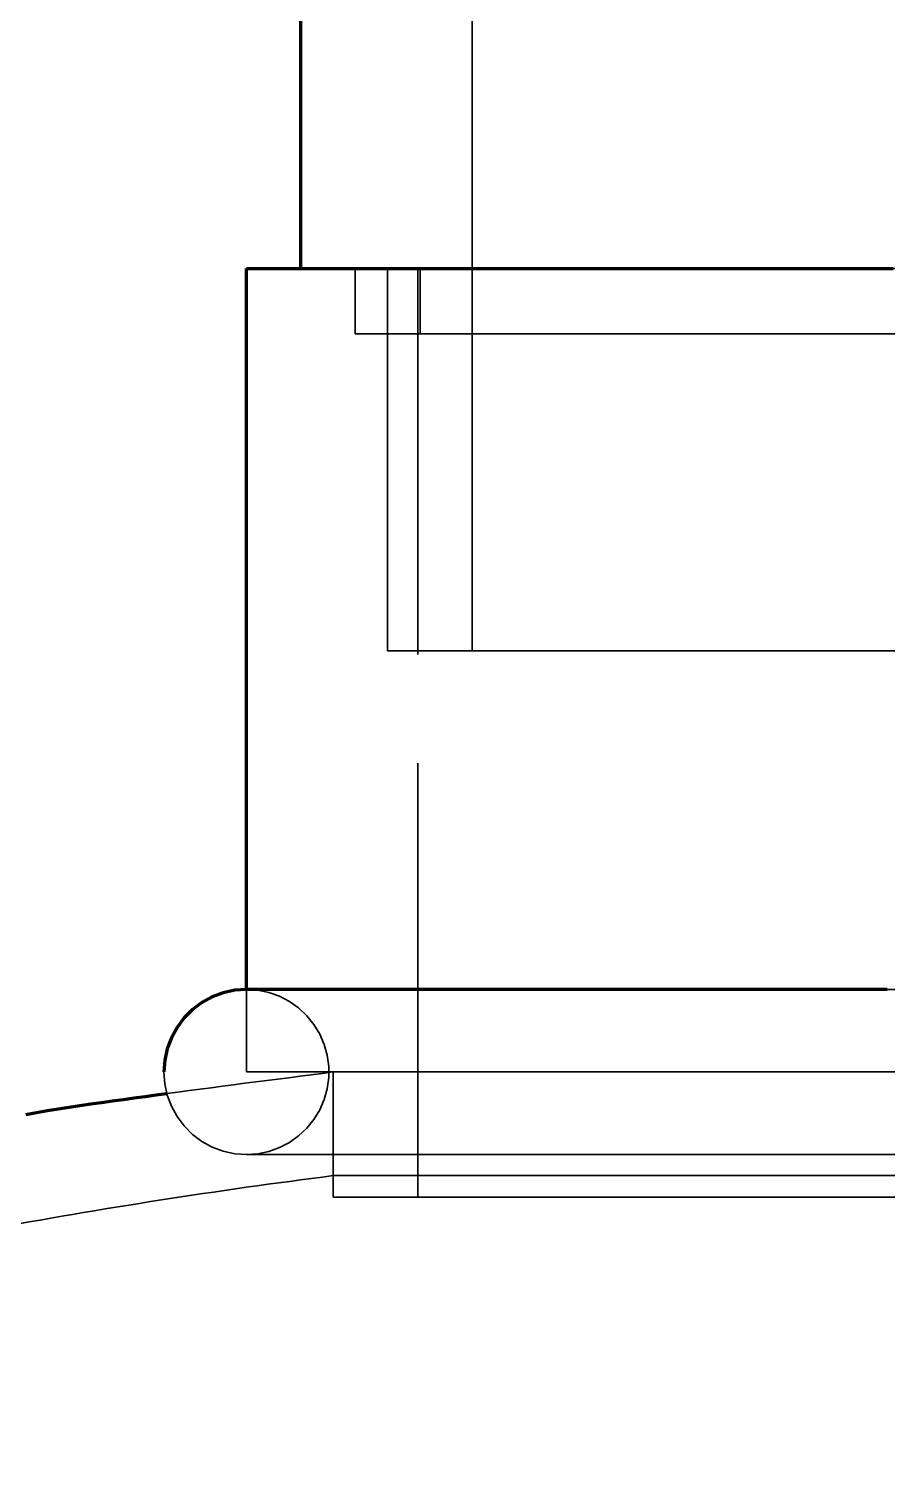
# Model space of a CAD drawing. Header units: millimetres. Extents: x 0 to 2382, y 0 to 420.
# Drawn here: x 930.95 to 938.86, y 332.97 to 346.25 of the extents above; entities that cross this region are included whole.
import ezdxf

# ---------------------------------------------------------------- set-up
doc = ezdxf.new("R2010")
doc.units = ezdxf.units.MM
doc.linetypes.add('IRAM-E-TRAZOS', pattern=[5, 4, -1])
for name, color, linetype, lineweight in [('01-VISIBLE', 7, 'CONTINUOUS', 70), ('02-OCULTA', 4, 'IRAM-E-TRAZOS', 35), ('08-FINA', 5, 'CONTINUOUS', 18)]:
    doc.layers.add(name, color=color, linetype=linetype, lineweight=lineweight)

msp = doc.modelspace()

# ---------------------------------------------------------------- linework, layer by layer
at = {"layer": '01-VISIBLE'}
for points in [[(933.458, 344.043), (933.458, 346.443)], [(932.958, 344.043), (933.059, 344.043), (933.16, 344.043), (933.261, 344.043), (933.362, 344.043), (933.463, 344.043), (933.564, 344.043), (933.665, 344.043), (933.766, 344.043), (933.867, 344.043), (933.968, 344.043), (934.069, 344.043), (934.17, 344.043), (934.271, 344.043), (934.371, 344.043), (934.472, 344.043), (934.573, 344.043), (934.674, 344.043), (934.775, 344.043), (934.876, 344.043), (934.977, 344.043), (935.078, 344.043), (935.179, 344.043), (935.28, 344.043), (935.381, 344.043), (935.482, 344.043), (935.583, 344.043), (935.684, 344.043), (935.785, 344.043), (935.886, 344.043), (935.987, 344.043), (936.087, 344.043), (936.188, 344.043), (936.289, 344.043), (936.39, 344.043), (936.491, 344.043), (936.592, 344.043), (936.693, 344.043), (936.794, 344.043), (936.895, 344.043), (936.996, 344.043), (937.097, 344.043), (937.198, 344.043), (937.299, 344.043), (937.4, 344.043), (937.501, 344.043), (937.602, 344.043), (937.702, 344.043), (937.803, 344.043), (937.904, 344.043), (938.005, 344.043), (938.106, 344.043), (938.207, 344.043), (938.308, 344.043), (938.409, 344.043), (938.51, 344.043), (938.611, 344.043), (938.712, 344.043), (938.813, 344.043), (938.914, 344.043)], [(932.958, 337.403), (932.958, 344.043)], [(932.958, 337.403), (932.85, 337.395), (932.744, 337.372), (932.643, 337.334), (932.547, 337.282), (932.461, 337.217), (932.384, 337.14), (932.319, 337.053), (932.267, 336.958), (932.229, 336.857), (932.206, 336.751), (932.198, 336.643)], [(934.538, 337.403), (934.433, 337.403), (934.328, 337.403), (934.222, 337.403), (934.117, 337.403), (934.012, 337.403), (933.906, 337.403), (933.801, 337.403), (933.696, 337.403), (933.59, 337.403), (933.485, 337.403), (933.38, 337.403), (933.274, 337.403), (933.169, 337.403), (933.064, 337.403), (932.958, 337.403)], [(938.86, 337.403), (938.76, 337.403), (938.66, 337.403), (938.56, 337.403), (938.46, 337.403), (938.36, 337.403), (938.26, 337.403), (938.16, 337.403), (938.06, 337.403), (937.96, 337.403), (937.86, 337.403), (937.76, 337.403), (937.66, 337.403), (937.56, 337.403), (937.46, 337.403), (937.36, 337.403), (937.26, 337.403), (937.16, 337.403), (937.06, 337.403), (936.96, 337.403), (936.86, 337.403), (936.76, 337.403), (936.66, 337.403), (936.559, 337.403), (936.459, 337.403), (936.359, 337.403), (936.259, 337.403), (936.159, 337.403), (936.059, 337.403), (935.959, 337.403), (935.859, 337.403), (935.759, 337.403), (935.659, 337.403), (935.559, 337.403), (935.459, 337.403), (935.359, 337.403), (935.259, 337.403), (935.159, 337.403), (935.059, 337.403), (934.959, 337.403), (934.859, 337.403), (934.759, 337.403), (934.659, 337.403), (934.559, 337.403), (934.459, 337.403), (934.359, 337.403), (934.259, 337.403), (934.159, 337.403), (934.059, 337.403), (933.959, 337.403), (933.859, 337.403), (933.759, 337.403), (933.659, 337.403), (933.559, 337.403), (933.458, 337.403), (933.358, 337.403), (933.258, 337.403), (933.158, 337.403), (933.058, 337.403), (932.958, 337.403)], [(930.926, 336.251), (931.025, 336.27), (931.125, 336.288), (931.224, 336.304), (931.324, 336.319), (931.424, 336.334), (931.524, 336.348), (931.624, 336.362), (931.724, 336.376), (931.824, 336.39), (931.924, 336.404), (932.025, 336.417), (932.125, 336.431), (932.225, 336.444)]]:
    msp.add_lwpolyline(points, dxfattribs=at)
at = {"layer": '02-OCULTA'}
for points in [[(935.038, 344.043), (935.038, 346.443)], [(938.958, 344.043), (938.858, 344.043), (938.758, 344.043), (938.658, 344.043), (938.558, 344.043), (938.458, 344.043), (938.358, 344.043), (938.258, 344.043), (938.158, 344.043), (938.058, 344.043), (937.958, 344.043), (937.858, 344.043), (937.758, 344.043), (937.658, 344.043), (937.558, 344.043), (937.458, 344.043), (937.358, 344.043), (937.258, 344.043), (937.158, 344.043), (937.058, 344.043), (936.958, 344.043), (936.858, 344.043), (936.758, 344.043), (936.658, 344.043), (936.558, 344.043), (936.458, 344.043), (936.358, 344.043), (936.258, 344.043), (936.158, 344.043), (936.058, 344.043), (935.958, 344.043), (935.858, 344.043), (935.758, 344.043), (935.658, 344.043), (935.558, 344.043), (935.458, 344.043), (935.358, 344.043), (935.258, 344.043), (935.158, 344.043), (935.058, 344.043), (934.958, 344.043), (934.858, 344.043), (934.758, 344.043), (934.658, 344.043), (934.558, 344.043), (934.458, 344.043), (934.358, 344.043), (934.258, 344.043), (934.158, 344.043), (934.058, 344.043), (933.958, 344.043), (933.858, 344.043), (933.758, 344.043), (933.658, 344.043), (933.558, 344.043), (933.458, 344.043), (933.358, 344.043), (933.258, 344.043), (933.158, 344.043), (933.058, 344.043), (932.958, 344.043)], [(938.958, 344.043), (938.858, 344.043), (938.758, 344.043), (938.658, 344.043), (938.558, 344.043), (938.458, 344.043), (938.358, 344.043), (938.258, 344.043), (938.158, 344.043), (938.058, 344.043), (937.958, 344.043), (937.858, 344.043), (937.758, 344.043), (937.658, 344.043), (937.558, 344.043), (937.458, 344.043), (937.358, 344.043), (937.258, 344.043), (937.158, 344.043), (937.058, 344.043), (936.958, 344.043), (936.858, 344.043), (936.758, 344.043), (936.658, 344.043), (936.558, 344.043), (936.458, 344.043), (936.358, 344.043), (936.258, 344.043), (936.158, 344.043), (936.058, 344.043), (935.958, 344.043), (935.858, 344.043), (935.758, 344.043), (935.658, 344.043), (935.558, 344.043), (935.458, 344.043), (935.358, 344.043), (935.258, 344.043), (935.158, 344.043), (935.058, 344.043), (934.958, 344.043), (934.858, 344.043), (934.758, 344.043), (934.658, 344.043), (934.558, 344.043), (934.458, 344.043), (934.358, 344.043), (934.258, 344.043), (934.158, 344.043), (934.058, 344.043), (933.958, 344.043), (933.858, 344.043), (933.758, 344.043), (933.658, 344.043), (933.558, 344.043), (933.458, 344.043)], [(933.458, 344.043), (933.558, 344.043), (933.658, 344.043), (933.758, 344.043), (933.858, 344.043), (933.958, 344.043), (934.058, 344.043), (934.158, 344.043), (934.258, 344.043), (934.358, 344.043), (934.458, 344.043), (934.558, 344.043), (934.658, 344.043), (934.758, 344.043), (934.858, 344.043), (934.958, 344.043), (935.058, 344.043), (935.158, 344.043), (935.258, 344.043), (935.358, 344.043), (935.458, 344.043), (935.558, 344.043), (935.658, 344.043), (935.758, 344.043), (935.858, 344.043), (935.958, 344.043), (936.058, 344.043), (936.158, 344.043), (936.258, 344.043), (936.358, 344.043), (936.458, 344.043), (936.558, 344.043), (936.658, 344.043), (936.758, 344.043), (936.858, 344.043), (936.958, 344.043), (937.058, 344.043), (937.158, 344.043), (937.258, 344.043), (937.358, 344.043), (937.458, 344.043), (937.558, 344.043), (937.658, 344.043), (937.758, 344.043), (937.858, 344.043), (937.958, 344.043), (938.058, 344.043), (938.158, 344.043), (938.258, 344.043), (938.358, 344.043), (938.458, 344.043), (938.558, 344.043), (938.658, 344.043), (938.758, 344.043), (938.858, 344.043), (938.958, 344.043)], [(938.958, 344.043), (938.858, 344.043), (938.758, 344.043), (938.658, 344.043), (938.558, 344.043), (938.458, 344.043), (938.358, 344.043), (938.258, 344.043), (938.158, 344.043), (938.058, 344.043), (937.958, 344.043), (937.858, 344.043), (937.758, 344.043), (937.658, 344.043), (937.558, 344.043), (937.458, 344.043), (937.358, 344.043), (937.258, 344.043), (937.158, 344.043), (937.058, 344.043), (936.958, 344.043), (936.858, 344.043), (936.758, 344.043), (936.658, 344.043), (936.558, 344.043), (936.458, 344.043), (936.358, 344.043), (936.258, 344.043), (936.158, 344.043), (936.058, 344.043), (935.958, 344.043), (935.858, 344.043), (935.758, 344.043), (935.658, 344.043), (935.558, 344.043), (935.458, 344.043), (935.358, 344.043), (935.258, 344.043), (935.158, 344.043), (935.058, 344.043), (934.958, 344.043), (934.858, 344.043), (934.758, 344.043), (934.658, 344.043), (934.558, 344.043), (934.458, 344.043), (934.358, 344.043), (934.258, 344.043), (934.158, 344.043), (934.058, 344.043), (933.958, 344.043)], [(933.958, 344.043), (934.058, 344.043), (934.158, 344.043), (934.258, 344.043), (934.358, 344.043), (934.458, 344.043), (934.558, 344.043), (934.658, 344.043), (934.758, 344.043), (934.858, 344.043), (934.958, 344.043), (935.058, 344.043), (935.158, 344.043), (935.258, 344.043), (935.358, 344.043), (935.458, 344.043), (935.558, 344.043), (935.658, 344.043), (935.758, 344.043), (935.858, 344.043), (935.958, 344.043), (936.058, 344.043), (936.158, 344.043), (936.258, 344.043), (936.358, 344.043), (936.458, 344.043), (936.558, 344.043), (936.658, 344.043), (936.758, 344.043), (936.858, 344.043), (936.958, 344.043), (937.058, 344.043), (937.158, 344.043), (937.258, 344.043), (937.358, 344.043), (937.458, 344.043), (937.558, 344.043), (937.658, 344.043), (937.758, 344.043), (937.858, 344.043), (937.958, 344.043), (938.058, 344.043), (938.158, 344.043), (938.258, 344.043), (938.358, 344.043), (938.458, 344.043), (938.558, 344.043), (938.658, 344.043), (938.758, 344.043), (938.858, 344.043), (938.958, 344.043)], [(933.958, 343.443), (933.958, 344.043)], [(938.958, 344.043), (938.858, 344.043), (938.758, 344.043), (938.658, 344.043), (938.558, 344.043), (938.458, 344.043), (938.358, 344.043), (938.258, 344.043), (938.158, 344.043), (938.058, 344.043), (937.958, 344.043), (937.858, 344.043), (937.758, 344.043), (937.658, 344.043), (937.558, 344.043), (937.458, 344.043), (937.358, 344.043), (937.258, 344.043), (937.158, 344.043), (937.058, 344.043), (936.958, 344.043), (936.858, 344.043), (936.758, 344.043), (936.658, 344.043), (936.558, 344.043), (936.458, 344.043), (936.358, 344.043), (936.258, 344.043), (936.158, 344.043), (936.058, 344.043), (935.958, 344.043), (935.858, 344.043), (935.758, 344.043), (935.658, 344.043), (935.558, 344.043), (935.458, 344.043), (935.358, 344.043), (935.258, 344.043), (935.158, 344.043), (935.058, 344.043), (934.958, 344.043), (934.858, 344.043), (934.758, 344.043), (934.658, 344.043), (934.558, 344.043), (934.458, 344.043), (934.358, 344.043), (934.258, 344.043)], [(934.258, 344.043), (934.358, 344.043), (934.458, 344.043), (934.558, 344.043), (934.658, 344.043), (934.758, 344.043), (934.858, 344.043), (934.958, 344.043), (935.058, 344.043), (935.158, 344.043), (935.258, 344.043), (935.358, 344.043), (935.458, 344.043), (935.558, 344.043), (935.658, 344.043), (935.758, 344.043), (935.858, 344.043), (935.958, 344.043), (936.058, 344.043), (936.158, 344.043), (936.258, 344.043), (936.358, 344.043), (936.458, 344.043), (936.558, 344.043), (936.658, 344.043), (936.758, 344.043), (936.858, 344.043), (936.958, 344.043), (937.058, 344.043), (937.158, 344.043), (937.258, 344.043), (937.358, 344.043), (937.458, 344.043), (937.558, 344.043), (937.658, 344.043), (937.758, 344.043), (937.858, 344.043), (937.958, 344.043), (938.058, 344.043), (938.158, 344.043), (938.258, 344.043), (938.358, 344.043), (938.458, 344.043), (938.558, 344.043), (938.658, 344.043), (938.758, 344.043), (938.858, 344.043), (938.958, 344.043)], [(934.258, 340.523), (934.258, 344.043)], [(938.951, 344.043), (938.85, 344.043), (938.75, 344.043), (938.65, 344.043), (938.549, 344.043), (938.449, 344.043), (938.349, 344.043), (938.249, 344.043), (938.148, 344.043), (938.048, 344.043), (937.948, 344.043), (937.847, 344.043), (937.747, 344.043), (937.647, 344.043), (937.547, 344.043), (937.446, 344.043), (937.346, 344.043), (937.246, 344.043), (937.146, 344.043), (937.045, 344.043), (936.945, 344.043), (936.845, 344.043), (936.744, 344.043), (936.644, 344.043), (936.544, 344.043), (936.444, 344.043), (936.343, 344.043), (936.243, 344.043), (936.143, 344.043), (936.042, 344.043), (935.942, 344.043), (935.842, 344.043), (935.742, 344.043), (935.641, 344.043), (935.541, 344.043), (935.441, 344.043), (935.341, 344.043), (935.24, 344.043), (935.14, 344.043), (935.04, 344.043), (934.939, 344.043), (934.839, 344.043), (934.739, 344.043), (934.639, 344.043), (934.538, 344.043)], [(934.538, 344.043), (934.639, 344.043), (934.739, 344.043), (934.839, 344.043), (934.939, 344.043), (935.04, 344.043), (935.14, 344.043), (935.24, 344.043), (935.341, 344.043), (935.441, 344.043), (935.541, 344.043), (935.641, 344.043), (935.742, 344.043), (935.842, 344.043), (935.942, 344.043), (936.042, 344.043), (936.143, 344.043), (936.243, 344.043), (936.343, 344.043), (936.444, 344.043), (936.544, 344.043), (936.644, 344.043), (936.744, 344.043), (936.845, 344.043), (936.945, 344.043), (937.045, 344.043), (937.146, 344.043), (937.246, 344.043), (937.346, 344.043), (937.446, 344.043), (937.547, 344.043), (937.647, 344.043), (937.747, 344.043), (937.847, 344.043), (937.948, 344.043), (938.048, 344.043), (938.148, 344.043), (938.249, 344.043), (938.349, 344.043), (938.449, 344.043), (938.549, 344.043), (938.65, 344.043), (938.75, 344.043), (938.85, 344.043), (938.951, 344.043)], [(934.538, 335.488), (934.538, 344.043)], [(938.958, 344.043), (938.858, 344.043), (938.758, 344.043), (938.658, 344.043), (938.558, 344.043), (938.458, 344.043), (938.358, 344.043), (938.258, 344.043), (938.158, 344.043), (938.058, 344.043), (937.958, 344.043), (937.858, 344.043), (937.758, 344.043), (937.658, 344.043), (937.558, 344.043), (937.458, 344.043), (937.358, 344.043), (937.258, 344.043), (937.158, 344.043), (937.058, 344.043), (936.958, 344.043), (936.858, 344.043), (936.758, 344.043), (936.658, 344.043), (936.558, 344.043), (936.458, 344.043), (936.358, 344.043), (936.258, 344.043), (936.158, 344.043), (936.058, 344.043), (935.958, 344.043), (935.858, 344.043), (935.758, 344.043), (935.658, 344.043), (935.558, 344.043), (935.458, 344.043), (935.358, 344.043), (935.258, 344.043), (935.158, 344.043), (935.058, 344.043), (934.958, 344.043), (934.858, 344.043), (934.758, 344.043), (934.658, 344.043), (934.558, 344.043)], [(934.558, 344.043), (934.658, 344.043), (934.758, 344.043), (934.858, 344.043), (934.958, 344.043), (935.058, 344.043), (935.158, 344.043), (935.258, 344.043), (935.358, 344.043), (935.458, 344.043), (935.558, 344.043), (935.658, 344.043), (935.758, 344.043), (935.858, 344.043), (935.958, 344.043), (936.058, 344.043), (936.158, 344.043), (936.258, 344.043), (936.358, 344.043), (936.458, 344.043), (936.558, 344.043), (936.658, 344.043), (936.758, 344.043), (936.858, 344.043), (936.958, 344.043), (937.058, 344.043), (937.158, 344.043), (937.258, 344.043), (937.358, 344.043), (937.458, 344.043), (937.558, 344.043), (937.658, 344.043), (937.758, 344.043), (937.858, 344.043), (937.958, 344.043), (938.058, 344.043), (938.158, 344.043), (938.258, 344.043), (938.358, 344.043), (938.458, 344.043), (938.558, 344.043), (938.658, 344.043), (938.758, 344.043), (938.858, 344.043), (938.958, 344.043)], [(934.558, 343.443), (934.558, 344.043)], [(938.95, 344.043), (938.85, 344.043), (938.749, 344.043), (938.649, 344.043), (938.549, 344.043), (938.448, 344.043), (938.348, 344.043), (938.248, 344.043), (938.148, 344.043), (938.047, 344.043), (937.947, 344.043), (937.847, 344.043), (937.746, 344.043), (937.646, 344.043), (937.546, 344.043), (937.445, 344.043), (937.345, 344.043), (937.245, 344.043), (937.145, 344.043), (937.044, 344.043), (936.944, 344.043), (936.844, 344.043), (936.743, 344.043), (936.643, 344.043), (936.543, 344.043), (936.443, 344.043), (936.342, 344.043), (936.242, 344.043), (936.142, 344.043), (936.041, 344.043), (935.941, 344.043), (935.841, 344.043), (935.74, 344.043), (935.64, 344.043), (935.54, 344.043), (935.44, 344.043), (935.339, 344.043), (935.239, 344.043), (935.139, 344.043), (935.038, 344.043)], [(935.038, 344.043), (935.139, 344.043), (935.239, 344.043), (935.339, 344.043), (935.44, 344.043), (935.54, 344.043), (935.64, 344.043), (935.74, 344.043), (935.841, 344.043), (935.941, 344.043), (936.041, 344.043), (936.142, 344.043), (936.242, 344.043), (936.342, 344.043), (936.443, 344.043), (936.543, 344.043), (936.643, 344.043), (936.743, 344.043), (936.844, 344.043), (936.944, 344.043), (937.044, 344.043), (937.145, 344.043), (937.245, 344.043), (937.345, 344.043), (937.445, 344.043), (937.546, 344.043), (937.646, 344.043), (937.746, 344.043), (937.847, 344.043), (937.947, 344.043), (938.047, 344.043), (938.148, 344.043), (938.248, 344.043), (938.348, 344.043), (938.448, 344.043), (938.549, 344.043), (938.649, 344.043), (938.749, 344.043), (938.85, 344.043), (938.95, 344.043)], [(938.95, 344.043), (938.85, 344.043), (938.749, 344.043), (938.649, 344.043), (938.549, 344.043), (938.448, 344.043), (938.348, 344.043), (938.248, 344.043), (938.148, 344.043), (938.047, 344.043), (937.947, 344.043), (937.847, 344.043), (937.746, 344.043), (937.646, 344.043), (937.546, 344.043), (937.445, 344.043), (937.345, 344.043), (937.245, 344.043), (937.145, 344.043), (937.044, 344.043), (936.944, 344.043), (936.844, 344.043), (936.743, 344.043), (936.643, 344.043), (936.543, 344.043), (936.443, 344.043), (936.342, 344.043), (936.242, 344.043), (936.142, 344.043), (936.041, 344.043), (935.941, 344.043), (935.841, 344.043), (935.74, 344.043), (935.64, 344.043), (935.54, 344.043), (935.44, 344.043), (935.339, 344.043), (935.239, 344.043), (935.139, 344.043), (935.038, 344.043)], [(935.038, 344.043), (935.139, 344.043), (935.239, 344.043), (935.339, 344.043), (935.44, 344.043), (935.54, 344.043), (935.64, 344.043), (935.74, 344.043), (935.841, 344.043), (935.941, 344.043), (936.041, 344.043), (936.142, 344.043), (936.242, 344.043), (936.342, 344.043), (936.443, 344.043), (936.543, 344.043), (936.643, 344.043), (936.743, 344.043), (936.844, 344.043), (936.944, 344.043), (937.044, 344.043), (937.145, 344.043), (937.245, 344.043), (937.345, 344.043), (937.445, 344.043), (937.546, 344.043), (937.646, 344.043), (937.746, 344.043), (937.847, 344.043), (937.947, 344.043), (938.047, 344.043), (938.148, 344.043), (938.248, 344.043), (938.348, 344.043), (938.448, 344.043), (938.549, 344.043), (938.649, 344.043), (938.749, 344.043), (938.85, 344.043), (938.95, 344.043)], [(935.038, 340.523), (935.038, 344.043)], [(938.958, 343.443), (938.858, 343.443), (938.758, 343.443), (938.658, 343.443), (938.558, 343.443), (938.458, 343.443), (938.358, 343.443), (938.258, 343.443), (938.158, 343.443), (938.058, 343.443), (937.958, 343.443), (937.858, 343.443), (937.758, 343.443), (937.658, 343.443), (937.558, 343.443), (937.458, 343.443), (937.358, 343.443), (937.258, 343.443), (937.158, 343.443), (937.058, 343.443), (936.958, 343.443), (936.858, 343.443), (936.758, 343.443), (936.658, 343.443), (936.558, 343.443), (936.458, 343.443), (936.358, 343.443), (936.258, 343.443), (936.158, 343.443), (936.058, 343.443), (935.958, 343.443), (935.858, 343.443), (935.758, 343.443), (935.658, 343.443), (935.558, 343.443), (935.458, 343.443), (935.358, 343.443), (935.258, 343.443), (935.158, 343.443), (935.058, 343.443), (934.958, 343.443), (934.858, 343.443), (934.758, 343.443), (934.658, 343.443), (934.558, 343.443), (934.458, 343.443), (934.358, 343.443), (934.258, 343.443), (934.158, 343.443), (934.058, 343.443), (933.958, 343.443)], [(933.958, 343.443), (934.058, 343.443), (934.158, 343.443), (934.258, 343.443), (934.358, 343.443), (934.458, 343.443), (934.558, 343.443), (934.658, 343.443), (934.758, 343.443), (934.858, 343.443), (934.958, 343.443), (935.058, 343.443), (935.158, 343.443), (935.258, 343.443), (935.358, 343.443), (935.458, 343.443), (935.558, 343.443), (935.658, 343.443), (935.758, 343.443), (935.858, 343.443), (935.958, 343.443), (936.058, 343.443), (936.158, 343.443), (936.258, 343.443), (936.358, 343.443), (936.458, 343.443), (936.558, 343.443), (936.658, 343.443), (936.758, 343.443), (936.858, 343.443), (936.958, 343.443), (937.058, 343.443), (937.158, 343.443), (937.258, 343.443), (937.358, 343.443), (937.458, 343.443), (937.558, 343.443), (937.658, 343.443), (937.758, 343.443), (937.858, 343.443), (937.958, 343.443), (938.058, 343.443), (938.158, 343.443), (938.258, 343.443), (938.358, 343.443), (938.458, 343.443), (938.558, 343.443), (938.658, 343.443), (938.758, 343.443), (938.858, 343.443), (938.958, 343.443)], [(938.958, 343.443), (938.858, 343.443), (938.758, 343.443), (938.658, 343.443), (938.558, 343.443), (938.458, 343.443), (938.358, 343.443), (938.258, 343.443), (938.158, 343.443), (938.058, 343.443), (937.958, 343.443), (937.858, 343.443), (937.758, 343.443), (937.658, 343.443), (937.558, 343.443), (937.458, 343.443), (937.358, 343.443), (937.258, 343.443), (937.158, 343.443), (937.058, 343.443), (936.958, 343.443), (936.858, 343.443), (936.758, 343.443), (936.658, 343.443), (936.558, 343.443), (936.458, 343.443), (936.358, 343.443), (936.258, 343.443), (936.158, 343.443), (936.058, 343.443), (935.958, 343.443), (935.858, 343.443), (935.758, 343.443), (935.658, 343.443), (935.558, 343.443), (935.458, 343.443), (935.358, 343.443), (935.258, 343.443), (935.158, 343.443), (935.058, 343.443), (934.958, 343.443), (934.858, 343.443), (934.758, 343.443), (934.658, 343.443), (934.558, 343.443)], [(934.558, 343.443), (934.658, 343.443), (934.758, 343.443), (934.858, 343.443), (934.958, 343.443), (935.058, 343.443), (935.158, 343.443), (935.258, 343.443), (935.358, 343.443), (935.458, 343.443), (935.558, 343.443), (935.658, 343.443), (935.758, 343.443), (935.858, 343.443), (935.958, 343.443), (936.058, 343.443), (936.158, 343.443), (936.258, 343.443), (936.358, 343.443), (936.458, 343.443), (936.558, 343.443), (936.658, 343.443), (936.758, 343.443), (936.858, 343.443), (936.958, 343.443), (937.058, 343.443), (937.158, 343.443), (937.258, 343.443), (937.358, 343.443), (937.458, 343.443), (937.558, 343.443), (937.658, 343.443), (937.758, 343.443), (937.858, 343.443), (937.958, 343.443), (938.058, 343.443), (938.158, 343.443), (938.258, 343.443), (938.358, 343.443), (938.458, 343.443), (938.558, 343.443), (938.658, 343.443), (938.758, 343.443), (938.858, 343.443), (938.958, 343.443)], [(938.958, 340.523), (938.858, 340.523), (938.758, 340.523), (938.658, 340.523), (938.558, 340.523), (938.458, 340.523), (938.358, 340.523), (938.258, 340.523), (938.158, 340.523), (938.058, 340.523), (937.958, 340.523), (937.858, 340.523), (937.758, 340.523), (937.658, 340.523), (937.558, 340.523), (937.458, 340.523), (937.358, 340.523), (937.258, 340.523), (937.158, 340.523), (937.058, 340.523), (936.958, 340.523), (936.858, 340.523), (936.758, 340.523), (936.658, 340.523), (936.558, 340.523), (936.458, 340.523), (936.358, 340.523), (936.258, 340.523), (936.158, 340.523), (936.058, 340.523), (935.958, 340.523), (935.858, 340.523), (935.758, 340.523), (935.658, 340.523), (935.558, 340.523), (935.458, 340.523), (935.358, 340.523), (935.258, 340.523), (935.158, 340.523), (935.058, 340.523), (934.958, 340.523), (934.858, 340.523), (934.758, 340.523), (934.658, 340.523), (934.558, 340.523), (934.458, 340.523), (934.358, 340.523), (934.258, 340.523)], [(934.258, 340.523), (934.358, 340.523), (934.458, 340.523), (934.558, 340.523), (934.658, 340.523), (934.758, 340.523), (934.858, 340.523), (934.958, 340.523), (935.058, 340.523), (935.158, 340.523), (935.258, 340.523), (935.358, 340.523), (935.458, 340.523), (935.558, 340.523), (935.658, 340.523), (935.758, 340.523), (935.858, 340.523), (935.958, 340.523), (936.058, 340.523), (936.158, 340.523), (936.258, 340.523), (936.358, 340.523), (936.458, 340.523), (936.558, 340.523), (936.658, 340.523), (936.758, 340.523), (936.858, 340.523), (936.958, 340.523), (937.058, 340.523), (937.158, 340.523), (937.258, 340.523), (937.358, 340.523), (937.458, 340.523), (937.558, 340.523), (937.658, 340.523), (937.758, 340.523), (937.858, 340.523), (937.958, 340.523), (938.058, 340.523), (938.158, 340.523), (938.258, 340.523), (938.358, 340.523), (938.458, 340.523), (938.558, 340.523), (938.658, 340.523), (938.758, 340.523), (938.858, 340.523), (938.958, 340.523)], [(938.95, 340.523), (938.85, 340.523), (938.749, 340.523), (938.649, 340.523), (938.549, 340.523), (938.448, 340.523), (938.348, 340.523), (938.248, 340.523), (938.148, 340.523), (938.047, 340.523), (937.947, 340.523), (937.847, 340.523), (937.746, 340.523), (937.646, 340.523), (937.546, 340.523), (937.445, 340.523), (937.345, 340.523), (937.245, 340.523), (937.145, 340.523), (937.044, 340.523), (936.944, 340.523), (936.844, 340.523), (936.743, 340.523), (936.643, 340.523), (936.543, 340.523), (936.443, 340.523), (936.342, 340.523), (936.242, 340.523), (936.142, 340.523), (936.041, 340.523), (935.941, 340.523), (935.841, 340.523), (935.74, 340.523), (935.64, 340.523), (935.54, 340.523), (935.44, 340.523), (935.339, 340.523), (935.239, 340.523), (935.139, 340.523), (935.038, 340.523)], [(935.038, 340.523), (935.139, 340.523), (935.239, 340.523), (935.339, 340.523), (935.44, 340.523), (935.54, 340.523), (935.64, 340.523), (935.74, 340.523), (935.841, 340.523), (935.941, 340.523), (936.041, 340.523), (936.142, 340.523), (936.242, 340.523), (936.342, 340.523), (936.443, 340.523), (936.543, 340.523), (936.643, 340.523), (936.743, 340.523), (936.844, 340.523), (936.944, 340.523), (937.044, 340.523), (937.145, 340.523), (937.245, 340.523), (937.345, 340.523), (937.445, 340.523), (937.546, 340.523), (937.646, 340.523), (937.746, 340.523), (937.847, 340.523), (937.947, 340.523), (938.047, 340.523), (938.148, 340.523), (938.248, 340.523), (938.348, 340.523), (938.448, 340.523), (938.549, 340.523), (938.649, 340.523), (938.749, 340.523), (938.85, 340.523), (938.95, 340.523)], [(932.958, 336.643), (932.958, 337.403)], [(932.958, 337.403), (933.062, 337.396), (933.163, 337.374), (933.261, 337.34), (933.353, 337.292), (933.438, 337.232), (933.514, 337.161), (933.579, 337.081), (933.633, 336.992), (933.674, 336.897), (933.702, 336.797), (933.717, 336.694), (933.717, 336.591), (933.702, 336.488), (933.674, 336.388), (933.633, 336.293), (933.579, 336.204), (933.514, 336.124), (933.438, 336.053), (933.353, 335.993), (933.261, 335.946), (933.163, 335.911), (933.062, 335.89), (932.958, 335.883)], [(938.951, 337.403), (938.85, 337.403), (938.75, 337.403), (938.65, 337.403), (938.549, 337.403), (938.449, 337.403), (938.349, 337.403), (938.249, 337.403), (938.148, 337.403), (938.048, 337.403), (937.948, 337.403), (937.847, 337.403), (937.747, 337.403), (937.647, 337.403), (937.547, 337.403), (937.446, 337.403), (937.346, 337.403), (937.246, 337.403), (937.146, 337.403), (937.045, 337.403), (936.945, 337.403), (936.845, 337.403), (936.744, 337.403), (936.644, 337.403), (936.544, 337.403), (936.444, 337.403), (936.343, 337.403), (936.243, 337.403), (936.143, 337.403), (936.042, 337.403), (935.942, 337.403), (935.842, 337.403), (935.742, 337.403), (935.641, 337.403), (935.541, 337.403), (935.441, 337.403), (935.341, 337.403), (935.24, 337.403), (935.14, 337.403), (935.04, 337.403), (934.939, 337.403), (934.839, 337.403), (934.739, 337.403), (934.639, 337.403), (934.538, 337.403)], [(932.198, 336.643), (932.206, 336.534), (932.229, 336.428), (932.267, 336.327), (932.319, 336.232), (932.384, 336.145), (932.461, 336.068), (932.547, 336.003), (932.643, 335.951), (932.744, 335.913), (932.85, 335.89), (932.958, 335.883)], [(932.225, 336.444), (932.327, 336.458), (932.429, 336.471), (932.531, 336.485), (932.634, 336.498), (932.736, 336.511), (932.838, 336.525), (932.94, 336.538), (933.043, 336.551), (933.145, 336.564), (933.247, 336.577), (933.349, 336.59), (933.452, 336.603), (933.554, 336.616), (933.656, 336.629), (933.758, 336.643)], [(938.958, 336.643), (938.858, 336.643), (938.758, 336.643), (938.658, 336.643), (938.558, 336.643), (938.458, 336.643), (938.358, 336.643), (938.258, 336.643), (938.158, 336.643), (938.058, 336.643), (937.958, 336.643), (937.858, 336.643), (937.758, 336.643), (937.658, 336.643), (937.558, 336.643), (937.458, 336.643), (937.358, 336.643), (937.258, 336.643), (937.158, 336.643), (937.058, 336.643), (936.958, 336.643), (936.858, 336.643), (936.758, 336.643), (936.658, 336.643), (936.558, 336.643), (936.458, 336.643), (936.358, 336.643), (936.258, 336.643), (936.158, 336.643), (936.058, 336.643), (935.958, 336.643), (935.858, 336.643), (935.758, 336.643), (935.658, 336.643), (935.558, 336.643), (935.458, 336.643), (935.358, 336.643), (935.258, 336.643), (935.158, 336.643), (935.058, 336.643), (934.958, 336.643), (934.858, 336.643), (934.758, 336.643), (934.658, 336.643), (934.558, 336.643), (934.458, 336.643), (934.358, 336.643), (934.258, 336.643), (934.158, 336.643), (934.058, 336.643), (933.958, 336.643), (933.858, 336.643), (933.758, 336.643), (933.658, 336.643), (933.558, 336.643), (933.458, 336.643), (933.358, 336.643), (933.258, 336.643), (933.158, 336.643), (933.058, 336.643), (932.958, 336.643)], [(932.958, 336.643), (933.058, 336.643), (933.158, 336.643), (933.258, 336.643), (933.358, 336.643), (933.458, 336.643), (933.558, 336.643), (933.658, 336.643), (933.758, 336.643), (933.858, 336.643), (933.958, 336.643), (934.058, 336.643), (934.158, 336.643), (934.258, 336.643), (934.358, 336.643), (934.458, 336.643), (934.558, 336.643), (934.658, 336.643), (934.758, 336.643), (934.858, 336.643), (934.958, 336.643), (935.058, 336.643), (935.158, 336.643), (935.258, 336.643), (935.358, 336.643), (935.458, 336.643), (935.558, 336.643), (935.658, 336.643), (935.758, 336.643), (935.858, 336.643), (935.958, 336.643), (936.058, 336.643), (936.158, 336.643), (936.258, 336.643), (936.358, 336.643), (936.458, 336.643), (936.558, 336.643), (936.658, 336.643), (936.758, 336.643), (936.858, 336.643), (936.958, 336.643), (937.058, 336.643), (937.158, 336.643), (937.258, 336.643), (937.358, 336.643), (937.458, 336.643), (937.558, 336.643), (937.658, 336.643), (937.758, 336.643), (937.858, 336.643), (937.958, 336.643), (938.058, 336.643), (938.158, 336.643), (938.258, 336.643), (938.358, 336.643), (938.458, 336.643), (938.558, 336.643), (938.658, 336.643), (938.758, 336.643), (938.858, 336.643), (938.958, 336.643)], [(938.958, 336.643), (938.858, 336.643), (938.758, 336.643), (938.658, 336.643), (938.558, 336.643), (938.458, 336.643), (938.357, 336.643), (938.257, 336.643), (938.157, 336.643), (938.057, 336.643), (937.957, 336.643), (937.857, 336.643), (937.757, 336.643), (937.657, 336.643), (937.557, 336.643), (937.457, 336.643), (937.357, 336.643), (937.257, 336.643), (937.157, 336.643), (937.057, 336.643), (936.957, 336.643), (936.857, 336.643), (936.757, 336.643), (936.657, 336.643), (936.557, 336.643), (936.457, 336.643), (936.357, 336.643), (936.257, 336.643), (936.157, 336.643), (936.057, 336.643), (935.957, 336.643), (935.857, 336.643), (935.757, 336.643), (935.657, 336.643), (935.557, 336.643), (935.457, 336.643), (935.357, 336.643), (935.257, 336.643), (935.157, 336.643), (935.057, 336.643), (934.957, 336.643), (934.857, 336.643), (934.757, 336.643), (934.657, 336.643), (934.557, 336.643), (934.457, 336.643), (934.356, 336.643), (934.256, 336.643), (934.156, 336.643), (934.056, 336.643), (933.956, 336.643), (933.856, 336.643), (933.756, 336.643)], [(933.756, 336.643), (933.856, 336.643), (933.956, 336.643), (934.056, 336.643), (934.156, 336.643), (934.256, 336.643), (934.356, 336.643), (934.457, 336.643), (934.557, 336.643), (934.657, 336.643), (934.757, 336.643), (934.857, 336.643), (934.957, 336.643), (935.057, 336.643), (935.157, 336.643), (935.257, 336.643), (935.357, 336.643), (935.457, 336.643), (935.557, 336.643), (935.657, 336.643), (935.757, 336.643), (935.857, 336.643), (935.957, 336.643), (936.057, 336.643), (936.157, 336.643), (936.257, 336.643), (936.357, 336.643), (936.457, 336.643), (936.557, 336.643), (936.657, 336.643), (936.757, 336.643), (936.857, 336.643), (936.957, 336.643), (937.057, 336.643), (937.157, 336.643), (937.257, 336.643), (937.357, 336.643), (937.457, 336.643), (937.557, 336.643), (937.657, 336.643), (937.757, 336.643), (937.857, 336.643), (937.957, 336.643), (938.057, 336.643), (938.157, 336.643), (938.257, 336.643), (938.357, 336.643), (938.458, 336.643), (938.558, 336.643), (938.658, 336.643), (938.758, 336.643), (938.858, 336.643), (938.958, 336.643)], [(933.756, 335.488), (933.756, 336.643)], [(938.923, 336.643), (938.822, 336.643), (938.72, 336.643), (938.619, 336.643), (938.518, 336.643), (938.417, 336.643), (938.315, 336.643), (938.214, 336.643), (938.113, 336.643), (938.011, 336.643), (937.91, 336.643), (937.809, 336.643), (937.708, 336.643), (937.606, 336.643), (937.505, 336.643), (937.404, 336.643), (937.303, 336.643), (937.201, 336.643), (937.1, 336.643), (936.999, 336.643), (936.898, 336.643), (936.796, 336.643), (936.695, 336.643), (936.594, 336.643), (936.493, 336.643), (936.391, 336.643), (936.29, 336.643), (936.189, 336.643), (936.087, 336.643), (935.986, 336.643), (935.885, 336.643), (935.784, 336.643), (935.682, 336.643), (935.581, 336.643), (935.48, 336.643), (935.379, 336.643), (935.277, 336.643), (935.176, 336.643), (935.075, 336.643), (934.974, 336.643), (934.872, 336.643), (934.771, 336.643), (934.67, 336.643), (934.568, 336.643), (934.467, 336.643), (934.366, 336.643), (934.265, 336.643), (934.163, 336.643), (934.062, 336.643), (933.961, 336.643), (933.86, 336.643), (933.758, 336.643)], [(933.758, 336.643), (933.859, 336.643), (933.96, 336.643), (934.06, 336.643), (934.161, 336.643), (934.261, 336.643), (934.362, 336.643), (934.463, 336.643), (934.563, 336.643), (934.664, 336.643), (934.765, 336.643), (934.865, 336.643), (934.966, 336.643), (935.067, 336.643), (935.167, 336.643), (935.268, 336.643), (935.368, 336.643), (935.469, 336.643), (935.57, 336.643), (935.67, 336.643), (935.771, 336.643), (935.872, 336.643), (935.972, 336.643), (936.073, 336.643), (936.173, 336.643), (936.274, 336.643), (936.375, 336.643), (936.475, 336.643), (936.576, 336.643), (936.677, 336.643), (936.777, 336.643), (936.878, 336.643), (936.978, 336.643), (937.079, 336.643), (937.18, 336.643), (937.28, 336.643), (937.381, 336.643), (937.482, 336.643), (937.582, 336.643), (937.683, 336.643), (937.783, 336.643), (937.884, 336.643), (937.985, 336.643), (938.085, 336.643), (938.186, 336.643), (938.287, 336.643), (938.387, 336.643), (938.488, 336.643), (938.589, 336.643), (938.689, 336.643), (938.79, 336.643), (938.89, 336.643)], [(933.758, 336.643), (933.758, 335.688)], [(932.958, 335.883), (933.058, 335.883), (933.158, 335.883), (933.258, 335.883), (933.358, 335.883), (933.458, 335.883), (933.558, 335.883), (933.658, 335.883), (933.758, 335.883), (933.858, 335.883), (933.958, 335.883), (934.058, 335.883), (934.158, 335.883), (934.258, 335.883), (934.358, 335.883), (934.458, 335.883), (934.558, 335.883), (934.658, 335.883), (934.758, 335.883), (934.858, 335.883), (934.958, 335.883), (935.058, 335.883), (935.158, 335.883), (935.258, 335.883), (935.358, 335.883), (935.458, 335.883), (935.558, 335.883), (935.658, 335.883), (935.758, 335.883), (935.858, 335.883), (935.958, 335.883), (936.058, 335.883), (936.158, 335.883), (936.258, 335.883), (936.358, 335.883), (936.458, 335.883), (936.558, 335.883), (936.658, 335.883), (936.758, 335.883), (936.858, 335.883), (936.958, 335.883), (937.058, 335.883), (937.158, 335.883), (937.258, 335.883), (937.358, 335.883), (937.458, 335.883), (937.558, 335.883), (937.658, 335.883), (937.758, 335.883), (937.858, 335.883), (937.958, 335.883), (938.058, 335.883), (938.158, 335.883), (938.258, 335.883), (938.358, 335.883), (938.458, 335.883), (938.558, 335.883), (938.658, 335.883), (938.758, 335.883), (938.858, 335.883), (938.958, 335.883)], [(932.958, 335.883), (933.058, 335.883), (933.158, 335.883), (933.258, 335.883), (933.358, 335.883), (933.458, 335.883), (933.558, 335.883), (933.658, 335.883), (933.758, 335.883), (933.858, 335.883), (933.958, 335.883), (934.058, 335.883), (934.158, 335.883), (934.258, 335.883), (934.358, 335.883), (934.458, 335.883), (934.558, 335.883), (934.658, 335.883), (934.758, 335.883), (934.858, 335.883), (934.958, 335.883), (935.058, 335.883), (935.158, 335.883), (935.258, 335.883), (935.358, 335.883), (935.458, 335.883), (935.558, 335.883), (935.658, 335.883), (935.758, 335.883), (935.858, 335.883), (935.958, 335.883), (936.058, 335.883), (936.158, 335.883), (936.258, 335.883), (936.358, 335.883), (936.458, 335.883), (936.558, 335.883), (936.658, 335.883), (936.758, 335.883), (936.858, 335.883), (936.958, 335.883), (937.058, 335.883), (937.158, 335.883), (937.258, 335.883), (937.358, 335.883), (937.458, 335.883), (937.558, 335.883), (937.658, 335.883), (937.758, 335.883), (937.858, 335.883), (937.958, 335.883), (938.058, 335.883), (938.158, 335.883), (938.258, 335.883), (938.358, 335.883), (938.458, 335.883), (938.558, 335.883), (938.658, 335.883), (938.758, 335.883), (938.858, 335.883), (938.958, 335.883)], [(933.758, 335.688), (933.658, 335.675), (933.558, 335.662), (933.457, 335.649), (933.357, 335.635), (933.257, 335.622), (933.156, 335.608), (933.056, 335.594), (932.956, 335.58), (932.856, 335.566), (932.756, 335.551), (932.656, 335.537), (932.555, 335.522), (932.455, 335.507), (932.355, 335.492), (932.255, 335.476), (932.155, 335.461), (932.055, 335.445), (931.955, 335.429), (931.855, 335.413), (931.756, 335.397), (931.656, 335.381), (931.556, 335.364), (931.456, 335.348), (931.356, 335.331), (931.257, 335.314), (931.157, 335.297), (931.057, 335.279), (930.957, 335.262), (930.858, 335.244)], [(938.958, 335.688), (938.858, 335.688), (938.758, 335.688), (938.658, 335.688), (938.558, 335.688), (938.458, 335.688), (938.358, 335.688), (938.258, 335.688), (938.158, 335.688), (938.058, 335.688), (937.958, 335.688), (937.858, 335.688), (937.758, 335.688), (937.658, 335.688), (937.558, 335.688), (937.458, 335.688), (937.358, 335.688), (937.258, 335.688), (937.158, 335.688), (937.058, 335.688), (936.958, 335.688), (936.858, 335.688), (936.758, 335.688), (936.658, 335.688), (936.558, 335.688), (936.458, 335.688), (936.358, 335.688), (936.258, 335.688), (936.158, 335.688), (936.058, 335.688), (935.958, 335.688), (935.858, 335.688), (935.758, 335.688), (935.658, 335.688), (935.558, 335.688), (935.458, 335.688), (935.358, 335.688), (935.258, 335.688), (935.158, 335.688), (935.058, 335.688), (934.958, 335.688), (934.858, 335.688), (934.758, 335.688), (934.658, 335.688), (934.558, 335.688), (934.458, 335.688), (934.358, 335.688), (934.258, 335.688), (934.158, 335.688), (934.058, 335.688), (933.958, 335.688), (933.858, 335.688), (933.758, 335.688)], [(933.758, 335.688), (933.858, 335.688), (933.958, 335.688), (934.058, 335.688), (934.158, 335.688), (934.258, 335.688), (934.358, 335.688), (934.458, 335.688), (934.558, 335.688), (934.658, 335.688), (934.758, 335.688), (934.858, 335.688), (934.958, 335.688), (935.058, 335.688), (935.158, 335.688), (935.258, 335.688), (935.358, 335.688), (935.458, 335.688), (935.558, 335.688), (935.658, 335.688), (935.758, 335.688), (935.858, 335.688), (935.958, 335.688), (936.058, 335.688), (936.158, 335.688), (936.258, 335.688), (936.358, 335.688), (936.458, 335.688), (936.558, 335.688), (936.658, 335.688), (936.758, 335.688), (936.858, 335.688), (936.958, 335.688), (937.058, 335.688), (937.158, 335.688), (937.258, 335.688), (937.358, 335.688), (937.458, 335.688), (937.558, 335.688), (937.658, 335.688), (937.758, 335.688), (937.858, 335.688), (937.958, 335.688), (938.058, 335.688), (938.158, 335.688), (938.258, 335.688), (938.358, 335.688), (938.458, 335.688), (938.558, 335.688), (938.658, 335.688), (938.758, 335.688), (938.858, 335.688), (938.958, 335.688)], [(938.958, 335.488), (938.858, 335.488), (938.758, 335.488), (938.658, 335.488), (938.558, 335.488), (938.458, 335.488), (938.357, 335.488), (938.257, 335.488), (938.157, 335.488), (938.057, 335.488), (937.957, 335.488), (937.857, 335.488), (937.757, 335.488), (937.657, 335.488), (937.557, 335.488), (937.457, 335.488), (937.357, 335.488), (937.257, 335.488), (937.157, 335.488), (937.057, 335.488), (936.957, 335.488), (936.857, 335.488), (936.757, 335.488), (936.657, 335.488), (936.557, 335.488), (936.457, 335.488), (936.357, 335.488), (936.257, 335.488), (936.157, 335.488), (936.057, 335.488), (935.957, 335.488), (935.857, 335.488), (935.757, 335.488), (935.657, 335.488), (935.557, 335.488), (935.457, 335.488), (935.357, 335.488), (935.257, 335.488), (935.157, 335.488), (935.057, 335.488), (934.957, 335.488), (934.857, 335.488), (934.757, 335.488), (934.657, 335.488), (934.557, 335.488), (934.457, 335.488), (934.356, 335.488), (934.256, 335.488), (934.156, 335.488), (934.056, 335.488), (933.956, 335.488), (933.856, 335.488), (933.756, 335.488)], [(933.756, 335.488), (933.856, 335.488), (933.956, 335.488), (934.056, 335.488), (934.156, 335.488), (934.256, 335.488), (934.356, 335.488), (934.457, 335.488), (934.557, 335.488), (934.657, 335.488), (934.757, 335.488), (934.857, 335.488), (934.957, 335.488), (935.057, 335.488), (935.157, 335.488), (935.257, 335.488), (935.357, 335.488), (935.457, 335.488), (935.557, 335.488), (935.657, 335.488), (935.757, 335.488), (935.857, 335.488), (935.957, 335.488), (936.057, 335.488), (936.157, 335.488), (936.257, 335.488), (936.357, 335.488), (936.457, 335.488), (936.557, 335.488), (936.657, 335.488), (936.757, 335.488), (936.857, 335.488), (936.957, 335.488), (937.057, 335.488), (937.157, 335.488), (937.257, 335.488), (937.357, 335.488), (937.457, 335.488), (937.557, 335.488), (937.657, 335.488), (937.757, 335.488), (937.857, 335.488), (937.957, 335.488), (938.057, 335.488), (938.157, 335.488), (938.257, 335.488), (938.357, 335.488), (938.458, 335.488), (938.558, 335.488), (938.658, 335.488), (938.758, 335.488), (938.858, 335.488), (938.958, 335.488)], [(938.951, 335.488), (938.85, 335.488), (938.75, 335.488), (938.65, 335.488), (938.549, 335.488), (938.449, 335.488), (938.349, 335.488), (938.249, 335.488), (938.148, 335.488), (938.048, 335.488), (937.948, 335.488), (937.847, 335.488), (937.747, 335.488), (937.647, 335.488), (937.547, 335.488), (937.446, 335.488), (937.346, 335.488), (937.246, 335.488), (937.146, 335.488), (937.045, 335.488), (936.945, 335.488), (936.845, 335.488), (936.744, 335.488), (936.644, 335.488), (936.544, 335.488), (936.444, 335.488), (936.343, 335.488), (936.243, 335.488), (936.143, 335.488), (936.042, 335.488), (935.942, 335.488), (935.842, 335.488), (935.742, 335.488), (935.641, 335.488), (935.541, 335.488), (935.441, 335.488), (935.341, 335.488), (935.24, 335.488), (935.14, 335.488), (935.04, 335.488), (934.939, 335.488), (934.839, 335.488), (934.739, 335.488), (934.639, 335.488), (934.538, 335.488)], [(934.538, 335.488), (934.639, 335.488), (934.739, 335.488), (934.839, 335.488), (934.939, 335.488), (935.04, 335.488), (935.14, 335.488), (935.24, 335.488), (935.341, 335.488), (935.441, 335.488), (935.541, 335.488), (935.641, 335.488), (935.742, 335.488), (935.842, 335.488), (935.942, 335.488), (936.042, 335.488), (936.143, 335.488), (936.243, 335.488), (936.343, 335.488), (936.444, 335.488), (936.544, 335.488), (936.644, 335.488), (936.744, 335.488), (936.845, 335.488), (936.945, 335.488), (937.045, 335.488), (937.146, 335.488), (937.246, 335.488), (937.346, 335.488), (937.446, 335.488), (937.547, 335.488), (937.647, 335.488), (937.747, 335.488), (937.847, 335.488), (937.948, 335.488), (938.048, 335.488), (938.148, 335.488), (938.249, 335.488), (938.349, 335.488), (938.449, 335.488), (938.549, 335.488), (938.65, 335.488), (938.75, 335.488), (938.85, 335.488), (938.951, 335.488)]]:
    msp.add_lwpolyline(points, dxfattribs=at)
at = {"layer": '08-FINA'}
msp.add_circle((929.833, 354.167), 36.833, dxfattribs=at)

doc.saveas('drawing.dxf')
